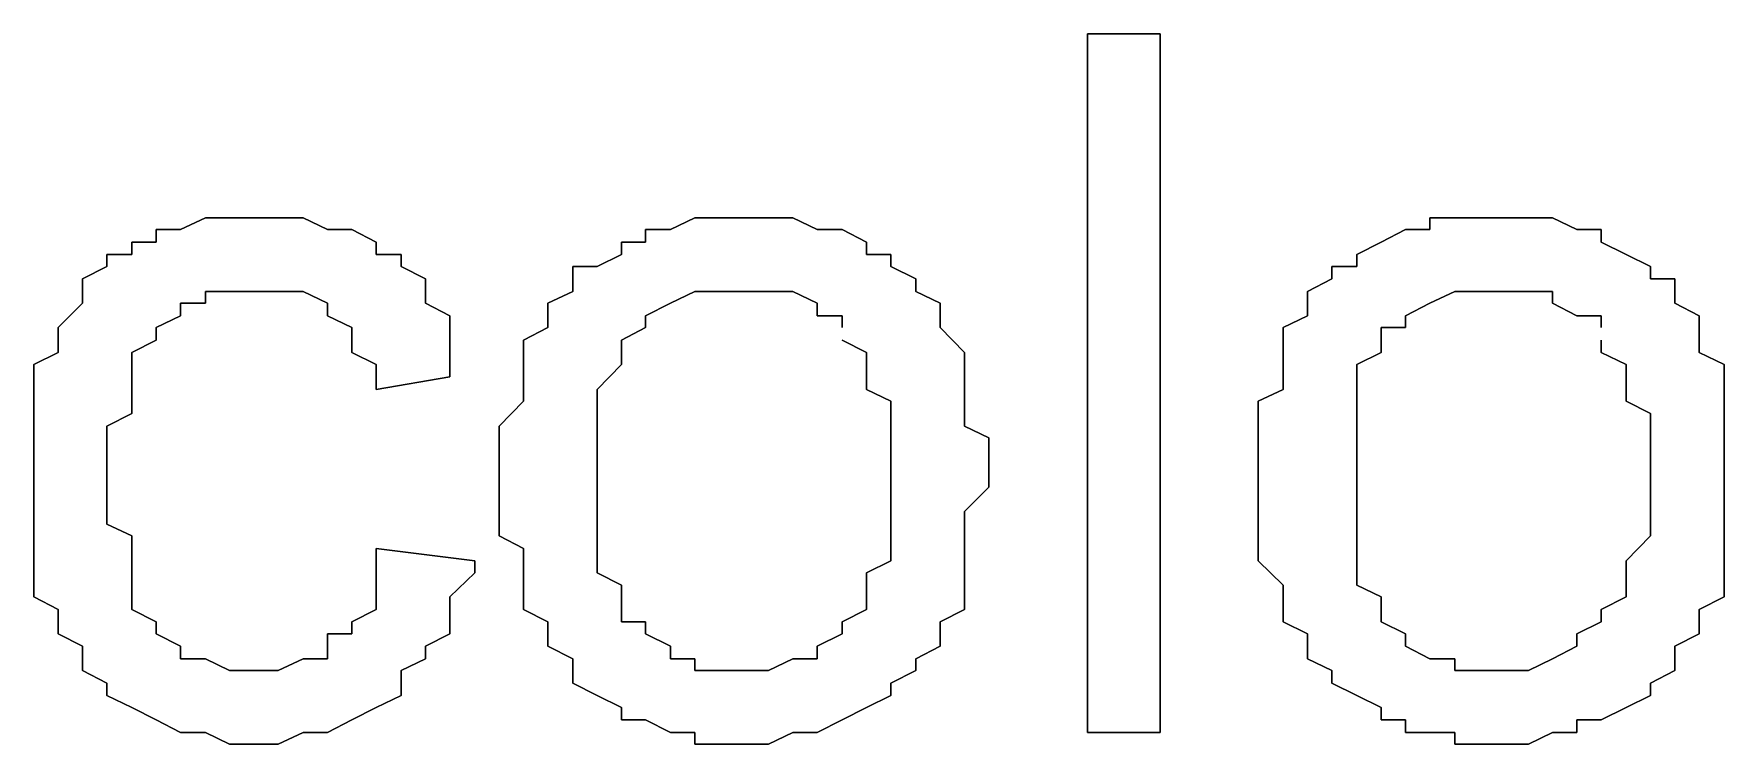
# Model space of a CAD drawing. Header units: metres. Extents: x 2.9 to 42.8, y 1.7 to 28.7.
# Drawn here: x 40.8376 to 41.081, y 17.5366 to 17.6389 of the extents above; entities that cross this region are included whole.
import ezdxf

# ---------------------------------------------------------------- set-up
doc = ezdxf.new("R2010")
doc.units = ezdxf.units.M
doc.layers.add('GRIS', color=8, linetype='Continuous')

msp = doc.modelspace()

# ---------------------------------------------------------------- linework, layer by layer
at = {"layer": 'GRIS', "lineweight": -3}
for points in [[(40.9998, 17.6389), (40.9893, 17.6389), (40.9998, 17.6389)], [(40.9893, 17.6389), (40.9893, 17.5383), (40.9893, 17.6389)], [(40.9998, 17.5383), (40.9998, 17.6389), (40.9998, 17.5383)], [(40.8587, 17.6107), (40.8552, 17.6107), (40.8587, 17.6107)], [(40.8552, 17.6107), (40.8552, 17.6089), (40.8552, 17.6107)], [(40.8623, 17.6124), (40.8587, 17.6107), (40.8623, 17.6124)], [(40.8658, 17.6124), (40.8623, 17.6124), (40.8658, 17.6124)], [(40.8693, 17.6124), (40.8658, 17.6124), (40.8693, 17.6124)], [(40.8728, 17.6124), (40.8693, 17.6124), (40.8728, 17.6124)], [(40.8764, 17.6124), (40.8728, 17.6124), (40.8764, 17.6124)], [(40.8799, 17.6107), (40.8764, 17.6124), (40.8799, 17.6107)], [(40.8834, 17.6107), (40.8799, 17.6107), (40.8834, 17.6107)], [(40.8869, 17.6089), (40.8834, 17.6107), (40.8869, 17.6089)], [(40.9293, 17.6107), (40.9257, 17.6107), (40.9293, 17.6107)], [(40.9257, 17.6107), (40.9257, 17.6089), (40.9257, 17.6107)], [(40.9328, 17.6124), (40.9293, 17.6107), (40.9328, 17.6124)], [(40.9363, 17.6124), (40.9328, 17.6124), (40.9363, 17.6124)], [(40.9399, 17.6124), (40.9363, 17.6124), (40.9399, 17.6124)], [(40.9434, 17.6124), (40.9399, 17.6124), (40.9434, 17.6124)], [(40.9469, 17.6124), (40.9434, 17.6124), (40.9469, 17.6124)], [(40.9504, 17.6107), (40.9469, 17.6124), (40.9504, 17.6107)], [(40.954, 17.6107), (40.9504, 17.6107), (40.954, 17.6107)], [(40.9575, 17.6089), (40.954, 17.6107), (40.9575, 17.6089)], [(41.0351, 17.6107), (41.0316, 17.6089), (41.0351, 17.6107)], [(41.0386, 17.6107), (41.0351, 17.6107), (41.0386, 17.6107)], [(41.0422, 17.6124), (41.0386, 17.6124), (41.0422, 17.6124)], [(41.0386, 17.6124), (41.0386, 17.6107), (41.0386, 17.6124)], [(41.0457, 17.6124), (41.0422, 17.6124), (41.0457, 17.6124)], [(41.0492, 17.6124), (41.0457, 17.6124), (41.0492, 17.6124)], [(41.0528, 17.6124), (41.0492, 17.6124), (41.0528, 17.6124)], [(41.0563, 17.6124), (41.0528, 17.6124), (41.0563, 17.6124)], [(41.0598, 17.6107), (41.0563, 17.6124), (41.0598, 17.6107)], [(41.0633, 17.6107), (41.0598, 17.6107), (41.0633, 17.6107)], [(41.0633, 17.6089), (41.0633, 17.6107), (41.0633, 17.6089)], [(40.8552, 17.6089), (40.8517, 17.6089), (40.8552, 17.6089)], [(40.8517, 17.6089), (40.8517, 17.6071), (40.8517, 17.6089)], [(40.8869, 17.6071), (40.8869, 17.6089), (40.8869, 17.6071)], [(40.9257, 17.6089), (40.9222, 17.6089), (40.9257, 17.6089)], [(40.9222, 17.6089), (40.9222, 17.6071), (40.9222, 17.6089)], [(40.9575, 17.6071), (40.9575, 17.6089), (40.9575, 17.6071)], [(41.0316, 17.6089), (41.0281, 17.6071), (41.0316, 17.6089)], [(41.0669, 17.6071), (41.0633, 17.6089), (41.0669, 17.6071)], [(40.8481, 17.6054), (40.8446, 17.6036), (40.8481, 17.6054)], [(40.8517, 17.6071), (40.8481, 17.6071), (40.8517, 17.6071)], [(40.8481, 17.6071), (40.8481, 17.6054), (40.8481, 17.6071)], [(40.8905, 17.6071), (40.8869, 17.6071), (40.8905, 17.6071)], [(40.8905, 17.6054), (40.8905, 17.6071), (40.8905, 17.6054)], [(40.894, 17.6036), (40.8905, 17.6054), (40.894, 17.6036)], [(40.9187, 17.6054), (40.9152, 17.6054), (40.9187, 17.6054)], [(40.9152, 17.6054), (40.9152, 17.6036), (40.9152, 17.6054)], [(40.9222, 17.6071), (40.9187, 17.6054), (40.9222, 17.6071)], [(40.961, 17.6071), (40.9575, 17.6071), (40.961, 17.6071)], [(40.961, 17.6054), (40.961, 17.6071), (40.961, 17.6054)], [(40.9646, 17.6036), (40.961, 17.6054), (40.9646, 17.6036)], [(41.0281, 17.6054), (41.0245, 17.6054), (41.0281, 17.6054)], [(41.0245, 17.6054), (41.0245, 17.6036), (41.0245, 17.6054)], [(41.0281, 17.6071), (41.0281, 17.6054), (41.0281, 17.6071)], [(41.0704, 17.6054), (41.0669, 17.6071), (41.0704, 17.6054)], [(41.0704, 17.6036), (41.0704, 17.6054), (41.0704, 17.6036)], [(40.8446, 17.6036), (40.8446, 17.6018), (40.8446, 17.6036)], [(40.894, 17.6018), (40.894, 17.6036), (40.894, 17.6018)], [(40.9152, 17.6036), (40.9152, 17.6018), (40.9152, 17.6036)], [(40.9646, 17.6018), (40.9646, 17.6036), (40.9646, 17.6018)], [(41.0245, 17.6036), (41.021, 17.6018), (41.0245, 17.6036)], [(41.0739, 17.6036), (41.0704, 17.6036), (41.0739, 17.6036)], [(41.0739, 17.6018), (41.0739, 17.6036), (41.0739, 17.6018)], [(40.8446, 17.6018), (40.8446, 17.6001), (40.8446, 17.6018)], [(40.8623, 17.6001), (40.8623, 17.6018), (40.8623, 17.6001)], [(40.8623, 17.6018), (40.8658, 17.6018), (40.8623, 17.6018)], [(40.8658, 17.6018), (40.8693, 17.6018), (40.8658, 17.6018)], [(40.8693, 17.6018), (40.8728, 17.6018), (40.8693, 17.6018)], [(40.8728, 17.6018), (40.8764, 17.6018), (40.8728, 17.6018)], [(40.8764, 17.6018), (40.8799, 17.6001), (40.8764, 17.6018)], [(40.894, 17.6001), (40.894, 17.6018), (40.894, 17.6001)], [(40.9152, 17.6018), (40.9116, 17.6001), (40.9152, 17.6018)], [(40.9293, 17.6001), (40.9328, 17.6018), (40.9293, 17.6001)], [(40.9328, 17.6018), (40.9363, 17.6018), (40.9328, 17.6018)], [(40.9363, 17.6018), (40.9399, 17.6018), (40.9363, 17.6018)], [(40.9399, 17.6018), (40.9434, 17.6018), (40.9399, 17.6018)], [(40.9434, 17.6018), (40.9469, 17.6018), (40.9434, 17.6018)], [(40.9469, 17.6018), (40.9504, 17.6001), (40.9469, 17.6018)], [(40.9681, 17.6001), (40.9646, 17.6018), (40.9681, 17.6001)], [(41.021, 17.6018), (41.021, 17.6001), (41.021, 17.6018)], [(41.0386, 17.6001), (41.0422, 17.6018), (41.0386, 17.6001)], [(41.0422, 17.6018), (41.0457, 17.6018), (41.0422, 17.6018)], [(41.0457, 17.6018), (41.0492, 17.6018), (41.0457, 17.6018)], [(41.0492, 17.6018), (41.0528, 17.6018), (41.0492, 17.6018)], [(41.0528, 17.6018), (41.0563, 17.6018), (41.0528, 17.6018)], [(41.0563, 17.6018), (41.0563, 17.6001), (41.0563, 17.6018)], [(41.0739, 17.6001), (41.0739, 17.6018), (41.0739, 17.6001)], [(40.8446, 17.6001), (40.8411, 17.5966), (40.8446, 17.6001)], [(40.8552, 17.5966), (40.8587, 17.5983), (40.8552, 17.5966)], [(40.8587, 17.5983), (40.8587, 17.6001), (40.8587, 17.5983)], [(40.8587, 17.6001), (40.8623, 17.6001), (40.8587, 17.6001)], [(40.8799, 17.6001), (40.8799, 17.5983), (40.8799, 17.6001)], [(40.8799, 17.5983), (40.8834, 17.5966), (40.8799, 17.5983)], [(40.8975, 17.5983), (40.894, 17.6001), (40.8975, 17.5983)], [(40.8975, 17.5966), (40.8975, 17.5983), (40.8975, 17.5966)], [(40.9116, 17.6001), (40.9116, 17.5983), (40.9116, 17.6001)], [(40.9116, 17.5983), (40.9116, 17.5966), (40.9116, 17.5983)], [(40.9257, 17.5983), (40.9293, 17.6001), (40.9257, 17.5983)], [(40.9257, 17.5966), (40.9257, 17.5983), (40.9257, 17.5966)], [(40.9504, 17.6001), (40.9504, 17.5983), (40.9504, 17.6001)], [(40.9504, 17.5983), (40.954, 17.5983), (40.9504, 17.5983)], [(40.954, 17.5983), (40.954, 17.5966), (40.954, 17.5983)], [(40.9681, 17.5983), (40.9681, 17.6001), (40.9681, 17.5983)], [(40.9681, 17.5966), (40.9681, 17.5983), (40.9681, 17.5966)], [(41.021, 17.5983), (41.0175, 17.5966), (41.021, 17.5983)], [(41.021, 17.6001), (41.021, 17.5983), (41.021, 17.6001)], [(41.0351, 17.5983), (41.0386, 17.6001), (41.0351, 17.5983)], [(41.0351, 17.5966), (41.0351, 17.5983), (41.0351, 17.5966)], [(41.0563, 17.6001), (41.0598, 17.5983), (41.0563, 17.6001)], [(41.0598, 17.5983), (41.0633, 17.5983), (41.0598, 17.5983)], [(41.0633, 17.5983), (41.0633, 17.5966), (41.0633, 17.5983)], [(41.0774, 17.5983), (41.0739, 17.6001), (41.0774, 17.5983)], [(41.0774, 17.5966), (41.0774, 17.5983), (41.0774, 17.5966)], [(40.8411, 17.5966), (40.8411, 17.5948), (40.8411, 17.5966)], [(40.8552, 17.5948), (40.8552, 17.5966), (40.8552, 17.5948)], [(40.8834, 17.5966), (40.8834, 17.5948), (40.8834, 17.5966)], [(40.8975, 17.593), (40.8975, 17.5966), (40.8975, 17.593)], [(40.9116, 17.5966), (40.9081, 17.5948), (40.9116, 17.5966)], [(40.9222, 17.5948), (40.9257, 17.5966), (40.9222, 17.5948)], [(40.9716, 17.593), (40.9681, 17.5966), (40.9716, 17.593)], [(41.0175, 17.5966), (41.0175, 17.5948), (41.0175, 17.5966)], [(41.0316, 17.5948), (41.0316, 17.5966), (41.0316, 17.5948)], [(41.0316, 17.5966), (41.0351, 17.5966), (41.0316, 17.5966)], [(41.0774, 17.593), (41.0774, 17.5966), (41.0774, 17.593)], [(40.8411, 17.593), (40.8376, 17.5913), (40.8411, 17.593)], [(40.8411, 17.5948), (40.8411, 17.593), (40.8411, 17.5948)], [(40.8517, 17.593), (40.8552, 17.5948), (40.8517, 17.593)], [(40.8517, 17.5913), (40.8517, 17.593), (40.8517, 17.5913)], [(40.8834, 17.5948), (40.8834, 17.593), (40.8834, 17.5948)], [(40.8834, 17.593), (40.8869, 17.5913), (40.8834, 17.593)], [(40.8975, 17.5913), (40.8975, 17.593), (40.8975, 17.5913)], [(40.9081, 17.5948), (40.9081, 17.593), (40.9081, 17.5948)], [(40.9081, 17.593), (40.9081, 17.5895), (40.9081, 17.593)], [(40.9222, 17.593), (40.9222, 17.5948), (40.9222, 17.593)], [(40.9222, 17.5913), (40.9222, 17.593), (40.9222, 17.5913)], [(40.954, 17.5948), (40.9575, 17.593), (40.954, 17.5948)], [(40.9575, 17.593), (40.9575, 17.5913), (40.9575, 17.593)], [(40.9716, 17.5913), (40.9716, 17.593), (40.9716, 17.5913)], [(41.0175, 17.5948), (41.0175, 17.593), (41.0175, 17.5948)], [(41.0175, 17.593), (41.0175, 17.5895), (41.0175, 17.593)], [(41.0281, 17.5913), (41.0316, 17.593), (41.0281, 17.5913)], [(41.0316, 17.593), (41.0316, 17.5948), (41.0316, 17.593)], [(41.0633, 17.5948), (41.0633, 17.593), (41.0633, 17.5948)], [(41.0633, 17.593), (41.0669, 17.5913), (41.0633, 17.593)], [(41.081, 17.5913), (41.0774, 17.593), (41.081, 17.5913)], [(40.8376, 17.5913), (40.8376, 17.5895), (40.8376, 17.5913)], [(40.8517, 17.5895), (40.8517, 17.5913), (40.8517, 17.5895)], [(40.8869, 17.5913), (40.8869, 17.5877), (40.8869, 17.5913)], [(40.8975, 17.5895), (40.8975, 17.5913), (40.8975, 17.5895)], [(40.9187, 17.5877), (40.9222, 17.5913), (40.9187, 17.5877)], [(40.9575, 17.5913), (40.9575, 17.5895), (40.9575, 17.5913)], [(40.9716, 17.5895), (40.9716, 17.5913), (40.9716, 17.5895)], [(41.0281, 17.5877), (41.0281, 17.5913), (41.0281, 17.5877)], [(41.0669, 17.5913), (41.0669, 17.5895), (41.0669, 17.5913)], [(41.081, 17.5895), (41.081, 17.5913), (41.081, 17.5895)], [(40.8376, 17.5895), (40.8376, 17.5877), (40.8376, 17.5895)], [(40.8517, 17.586), (40.8517, 17.5895), (40.8517, 17.586)], [(40.8869, 17.5877), (40.8975, 17.5895), (40.8869, 17.5877)], [(40.9081, 17.5895), (40.9081, 17.5877), (40.9081, 17.5895)], [(40.9575, 17.5895), (40.9575, 17.5877), (40.9575, 17.5895)], [(40.9716, 17.5877), (40.9716, 17.5895), (40.9716, 17.5877)], [(41.0175, 17.5895), (41.0175, 17.5877), (41.0175, 17.5895)], [(41.0669, 17.5895), (41.0669, 17.5877), (41.0669, 17.5895)], [(41.081, 17.5877), (41.081, 17.5895), (41.081, 17.5877)], [(40.8376, 17.5877), (40.8376, 17.5842), (40.8376, 17.5877)], [(40.8517, 17.5842), (40.8517, 17.586), (40.8517, 17.5842)], [(40.9081, 17.586), (40.9046, 17.5824), (40.9081, 17.586)], [(40.9081, 17.5877), (40.9081, 17.586), (40.9081, 17.5877)], [(40.9187, 17.586), (40.9187, 17.5877), (40.9187, 17.586)], [(40.9187, 17.5842), (40.9187, 17.586), (40.9187, 17.5842)], [(40.9575, 17.5877), (40.961, 17.586), (40.9575, 17.5877)], [(40.961, 17.586), (40.961, 17.5842), (40.961, 17.586)], [(40.9716, 17.5842), (40.9716, 17.5877), (40.9716, 17.5842)], [(41.0175, 17.5877), (41.0139, 17.586), (41.0175, 17.5877)], [(41.0139, 17.586), (41.0139, 17.5824), (41.0139, 17.586)], [(41.0281, 17.586), (41.0281, 17.5877), (41.0281, 17.586)], [(41.0281, 17.5842), (41.0281, 17.586), (41.0281, 17.5842)], [(41.0669, 17.5877), (41.0669, 17.586), (41.0669, 17.5877)], [(41.0669, 17.586), (41.0704, 17.5842), (41.0669, 17.586)], [(41.081, 17.5842), (41.081, 17.5877), (41.081, 17.5842)], [(40.8376, 17.5842), (40.8376, 17.5824), (40.8376, 17.5842)], [(40.8481, 17.5824), (40.8517, 17.5842), (40.8481, 17.5824)], [(40.9187, 17.5807), (40.9187, 17.5842), (40.9187, 17.5807)], [(40.961, 17.5842), (40.961, 17.5807), (40.961, 17.5842)], [(40.9716, 17.5824), (40.9716, 17.5842), (40.9716, 17.5824)], [(41.0281, 17.5807), (41.0281, 17.5842), (41.0281, 17.5807)], [(41.0704, 17.5842), (41.0704, 17.5807), (41.0704, 17.5842)], [(41.081, 17.5824), (41.081, 17.5842), (41.081, 17.5824)], [(40.8376, 17.5824), (40.8376, 17.5807), (40.8376, 17.5824)], [(40.8481, 17.5789), (40.8481, 17.5824), (40.8481, 17.5789)], [(40.9046, 17.5824), (40.9046, 17.5807), (40.9046, 17.5824)], [(40.9751, 17.5807), (40.9716, 17.5824), (40.9751, 17.5807)], [(41.0139, 17.5824), (41.0139, 17.5807), (41.0139, 17.5824)], [(41.081, 17.5807), (41.081, 17.5824), (41.081, 17.5807)], [(40.8376, 17.5807), (40.8376, 17.5772), (40.8376, 17.5807)], [(40.8481, 17.5754), (40.8481, 17.5789), (40.8481, 17.5754)], [(40.9046, 17.5807), (40.9046, 17.5772), (40.9046, 17.5807)], [(40.9187, 17.5789), (40.9187, 17.5807), (40.9187, 17.5789)], [(40.9187, 17.5754), (40.9187, 17.5789), (40.9187, 17.5754)], [(40.961, 17.5807), (40.961, 17.5789), (40.961, 17.5807)], [(40.961, 17.5789), (40.961, 17.5754), (40.961, 17.5789)], [(40.9751, 17.5772), (40.9751, 17.5807), (40.9751, 17.5772)], [(41.0139, 17.5807), (41.0139, 17.5772), (41.0139, 17.5807)], [(41.0281, 17.5789), (41.0281, 17.5807), (41.0281, 17.5789)], [(41.0281, 17.5754), (41.0281, 17.5789), (41.0281, 17.5754)], [(41.0704, 17.5807), (41.0704, 17.5789), (41.0704, 17.5807)], [(41.0704, 17.5789), (41.0704, 17.5754), (41.0704, 17.5789)], [(41.081, 17.5772), (41.081, 17.5807), (41.081, 17.5772)], [(40.8376, 17.5772), (40.8376, 17.5754), (40.8376, 17.5772)], [(40.9046, 17.5772), (40.9046, 17.5754), (40.9046, 17.5772)], [(40.9751, 17.5754), (40.9751, 17.5772), (40.9751, 17.5754)], [(41.0139, 17.5772), (41.0139, 17.5754), (41.0139, 17.5772)], [(41.081, 17.5754), (41.081, 17.5772), (41.081, 17.5754)], [(40.8376, 17.5754), (40.8376, 17.5736), (40.8376, 17.5754)], [(40.8376, 17.5736), (40.8376, 17.5701), (40.8376, 17.5736)], [(40.8481, 17.5719), (40.8481, 17.5754), (40.8481, 17.5719)], [(40.9046, 17.5754), (40.9046, 17.5719), (40.9046, 17.5754)], [(40.9187, 17.5719), (40.9187, 17.5754), (40.9187, 17.5719)], [(40.961, 17.5754), (40.961, 17.5736), (40.961, 17.5754)], [(40.961, 17.5736), (40.961, 17.5719), (40.961, 17.5736)], [(40.9716, 17.5701), (40.9751, 17.5736), (40.9716, 17.5701)], [(40.9751, 17.5736), (40.9751, 17.5754), (40.9751, 17.5736)], [(41.0139, 17.5754), (41.0139, 17.5719), (41.0139, 17.5754)], [(41.0281, 17.5719), (41.0281, 17.5754), (41.0281, 17.5719)], [(41.0704, 17.5754), (41.0704, 17.5736), (41.0704, 17.5754)], [(41.0704, 17.5736), (41.0704, 17.5719), (41.0704, 17.5736)], [(41.081, 17.5736), (41.081, 17.5754), (41.081, 17.5736)], [(41.081, 17.5701), (41.081, 17.5736), (41.081, 17.5701)], [(40.8481, 17.5683), (40.8481, 17.5719), (40.8481, 17.5683)], [(40.9046, 17.5719), (40.9046, 17.5701), (40.9046, 17.5719)], [(40.9187, 17.5701), (40.9187, 17.5719), (40.9187, 17.5701)], [(40.961, 17.5719), (40.961, 17.5683), (40.961, 17.5719)], [(41.0139, 17.5719), (41.0139, 17.5701), (41.0139, 17.5719)], [(41.0281, 17.5701), (41.0281, 17.5719), (41.0281, 17.5701)], [(41.0704, 17.5719), (41.0704, 17.5683), (41.0704, 17.5719)], [(40.8376, 17.5701), (40.8376, 17.5666), (40.8376, 17.5701)], [(40.9046, 17.5701), (40.9046, 17.5666), (40.9046, 17.5701)], [(40.9187, 17.5666), (40.9187, 17.5701), (40.9187, 17.5666)], [(40.9716, 17.5683), (40.9716, 17.5701), (40.9716, 17.5683)], [(41.0139, 17.5701), (41.0139, 17.5666), (41.0139, 17.5701)], [(41.0281, 17.5666), (41.0281, 17.5701), (41.0281, 17.5666)], [(41.081, 17.5683), (41.081, 17.5701), (41.081, 17.5683)], [(40.8376, 17.5666), (40.8376, 17.5648), (40.8376, 17.5666)], [(40.8517, 17.5666), (40.8481, 17.5683), (40.8517, 17.5666)], [(40.8517, 17.5648), (40.8517, 17.5666), (40.8517, 17.5648)], [(40.9046, 17.5666), (40.9081, 17.5648), (40.9046, 17.5666)], [(40.9187, 17.5648), (40.9187, 17.5666), (40.9187, 17.5648)], [(40.961, 17.5683), (40.961, 17.5666), (40.961, 17.5683)], [(40.961, 17.5666), (40.961, 17.563), (40.961, 17.5666)], [(40.9716, 17.5648), (40.9716, 17.5683), (40.9716, 17.5648)], [(41.0139, 17.5666), (41.0139, 17.5648), (41.0139, 17.5666)], [(41.0281, 17.5648), (41.0281, 17.5666), (41.0281, 17.5648)], [(41.0704, 17.5666), (41.0669, 17.563), (41.0704, 17.5666)], [(41.0704, 17.5683), (41.0704, 17.5666), (41.0704, 17.5683)], [(41.081, 17.5648), (41.081, 17.5683), (41.081, 17.5648)], [(40.8376, 17.5648), (40.8376, 17.563), (40.8376, 17.5648)], [(40.8517, 17.5613), (40.8517, 17.5648), (40.8517, 17.5613)], [(40.8869, 17.5648), (40.8869, 17.5613), (40.8869, 17.5648)], [(40.9011, 17.563), (40.8869, 17.5648), (40.9011, 17.563)], [(40.9081, 17.5648), (40.9081, 17.563), (40.9081, 17.5648)], [(40.9187, 17.5613), (40.9187, 17.5648), (40.9187, 17.5613)], [(40.9716, 17.563), (40.9716, 17.5648), (40.9716, 17.563)], [(41.0139, 17.5648), (41.0139, 17.563), (41.0139, 17.5648)], [(41.0281, 17.5613), (41.0281, 17.5648), (41.0281, 17.5613)], [(41.081, 17.563), (41.081, 17.5648), (41.081, 17.563)], [(40.8376, 17.563), (40.8376, 17.5595), (40.8376, 17.563)], [(40.9011, 17.5613), (40.9011, 17.563), (40.9011, 17.5613)], [(40.9081, 17.563), (40.9081, 17.5595), (40.9081, 17.563)], [(40.961, 17.563), (40.9575, 17.5613), (40.961, 17.563)], [(40.9716, 17.5613), (40.9716, 17.563), (40.9716, 17.5613)], [(41.0139, 17.563), (41.0175, 17.5595), (41.0139, 17.563)], [(41.0669, 17.563), (41.0669, 17.5613), (41.0669, 17.563)], [(41.081, 17.5613), (41.081, 17.563), (41.081, 17.5613)], [(40.8376, 17.5595), (40.8376, 17.5578), (40.8376, 17.5595)], [(40.8517, 17.5595), (40.8517, 17.5613), (40.8517, 17.5595)], [(40.8517, 17.5578), (40.8517, 17.5595), (40.8517, 17.5578)], [(40.8869, 17.5613), (40.8869, 17.5595), (40.8869, 17.5613)], [(40.8869, 17.5595), (40.8869, 17.556), (40.8869, 17.5595)], [(40.8975, 17.5578), (40.9011, 17.5613), (40.8975, 17.5578)], [(40.9081, 17.5595), (40.9081, 17.5578), (40.9081, 17.5595)], [(40.9222, 17.5595), (40.9187, 17.5613), (40.9222, 17.5595)], [(40.9222, 17.5578), (40.9222, 17.5595), (40.9222, 17.5578)], [(40.9575, 17.5613), (40.9575, 17.5595), (40.9575, 17.5613)], [(40.9575, 17.5595), (40.9575, 17.5578), (40.9575, 17.5595)], [(40.9716, 17.5578), (40.9716, 17.5613), (40.9716, 17.5578)], [(41.0175, 17.5595), (41.0175, 17.5578), (41.0175, 17.5595)], [(41.0281, 17.5595), (41.0281, 17.5613), (41.0281, 17.5595)], [(41.0316, 17.5578), (41.0281, 17.5595), (41.0316, 17.5578)], [(41.0669, 17.5613), (41.0669, 17.5595), (41.0669, 17.5613)], [(41.0669, 17.5595), (41.0669, 17.5578), (41.0669, 17.5595)], [(41.081, 17.5578), (41.081, 17.5613), (41.081, 17.5578)], [(40.8376, 17.5578), (40.8411, 17.556), (40.8376, 17.5578)], [(40.8517, 17.556), (40.8517, 17.5578), (40.8517, 17.556)], [(40.8975, 17.556), (40.8975, 17.5578), (40.8975, 17.556)], [(40.9081, 17.5578), (40.9081, 17.556), (40.9081, 17.5578)], [(40.9222, 17.556), (40.9222, 17.5578), (40.9222, 17.556)], [(40.9575, 17.5578), (40.9575, 17.556), (40.9575, 17.5578)], [(40.9716, 17.556), (40.9716, 17.5578), (40.9716, 17.556)], [(41.0175, 17.5578), (41.0175, 17.556), (41.0175, 17.5578)], [(41.0316, 17.556), (41.0316, 17.5578), (41.0316, 17.556)], [(41.0669, 17.5578), (41.0633, 17.556), (41.0669, 17.5578)], [(41.0774, 17.556), (41.081, 17.5578), (41.0774, 17.556)], [(40.8411, 17.556), (40.8411, 17.5542), (40.8411, 17.556)], [(40.8411, 17.5542), (40.8411, 17.5525), (40.8411, 17.5542)], [(40.8552, 17.5542), (40.8517, 17.556), (40.8552, 17.5542)], [(40.8552, 17.5525), (40.8552, 17.5542), (40.8552, 17.5525)], [(40.8869, 17.556), (40.8834, 17.5542), (40.8869, 17.556)], [(40.8834, 17.5542), (40.8834, 17.5525), (40.8834, 17.5542)], [(40.8975, 17.5542), (40.8975, 17.556), (40.8975, 17.5542)], [(40.8975, 17.5525), (40.8975, 17.5542), (40.8975, 17.5525)], [(40.9081, 17.556), (40.9116, 17.5542), (40.9081, 17.556)], [(40.9116, 17.5542), (40.9116, 17.5525), (40.9116, 17.5542)], [(40.9222, 17.5542), (40.9222, 17.556), (40.9222, 17.5542)], [(40.9257, 17.5542), (40.9222, 17.5542), (40.9257, 17.5542)], [(40.9257, 17.5525), (40.9257, 17.5542), (40.9257, 17.5525)], [(40.9575, 17.556), (40.954, 17.5542), (40.9575, 17.556)], [(40.954, 17.5542), (40.954, 17.5525), (40.954, 17.5542)], [(40.9681, 17.5542), (40.9716, 17.556), (40.9681, 17.5542)], [(40.9681, 17.5525), (40.9681, 17.5542), (40.9681, 17.5525)], [(41.0175, 17.556), (41.0175, 17.5542), (41.0175, 17.556)], [(41.0175, 17.5542), (41.021, 17.5525), (41.0175, 17.5542)], [(41.0316, 17.5542), (41.0316, 17.556), (41.0316, 17.5542)], [(41.0351, 17.5525), (41.0316, 17.5542), (41.0351, 17.5525)], [(41.0633, 17.5542), (41.0598, 17.5525), (41.0633, 17.5542)], [(41.0633, 17.556), (41.0633, 17.5542), (41.0633, 17.556)], [(41.0774, 17.5542), (41.0774, 17.556), (41.0774, 17.5542)], [(41.0774, 17.5525), (41.0774, 17.5542), (41.0774, 17.5525)], [(40.8411, 17.5525), (40.8446, 17.5507), (40.8411, 17.5525)], [(40.8587, 17.5507), (40.8552, 17.5525), (40.8587, 17.5507)], [(40.8834, 17.5525), (40.8799, 17.5525), (40.8834, 17.5525)], [(40.8799, 17.5525), (40.8799, 17.5507), (40.8799, 17.5525)], [(40.894, 17.5507), (40.8975, 17.5525), (40.894, 17.5507)], [(40.9116, 17.5525), (40.9116, 17.5507), (40.9116, 17.5525)], [(40.9293, 17.5507), (40.9257, 17.5525), (40.9293, 17.5507)], [(40.954, 17.5525), (40.9504, 17.5507), (40.954, 17.5525)], [(40.9681, 17.5507), (40.9681, 17.5525), (40.9681, 17.5507)], [(41.021, 17.5525), (41.021, 17.5507), (41.021, 17.5525)], [(41.0351, 17.5507), (41.0351, 17.5525), (41.0351, 17.5507)], [(41.0598, 17.5525), (41.0598, 17.5507), (41.0598, 17.5525)], [(41.0739, 17.5507), (41.0774, 17.5525), (41.0739, 17.5507)], [(40.8446, 17.5507), (40.8446, 17.5489), (40.8446, 17.5507)], [(40.8587, 17.5489), (40.8587, 17.5507), (40.8587, 17.5489)], [(40.8799, 17.5507), (40.8799, 17.5489), (40.8799, 17.5507)], [(40.894, 17.5489), (40.894, 17.5507), (40.894, 17.5489)], [(40.9116, 17.5507), (40.9152, 17.5489), (40.9116, 17.5507)], [(40.9293, 17.5489), (40.9293, 17.5507), (40.9293, 17.5489)], [(40.9504, 17.5507), (40.9504, 17.5489), (40.9504, 17.5507)], [(40.9646, 17.5489), (40.9681, 17.5507), (40.9646, 17.5489)], [(41.021, 17.5507), (41.021, 17.5489), (41.021, 17.5507)], [(41.0386, 17.5489), (41.0351, 17.5507), (41.0386, 17.5489)], [(41.0598, 17.5507), (41.0563, 17.5489), (41.0598, 17.5507)], [(41.0739, 17.5489), (41.0739, 17.5507), (41.0739, 17.5489)], [(40.8446, 17.5489), (40.8446, 17.5472), (40.8446, 17.5489)], [(40.8446, 17.5472), (40.8481, 17.5454), (40.8446, 17.5472)], [(40.8623, 17.5489), (40.8587, 17.5489), (40.8623, 17.5489)], [(40.8658, 17.5472), (40.8623, 17.5489), (40.8658, 17.5472)], [(40.8693, 17.5472), (40.8658, 17.5472), (40.8693, 17.5472)], [(40.8728, 17.5472), (40.8693, 17.5472), (40.8728, 17.5472)], [(40.8764, 17.5489), (40.8728, 17.5472), (40.8764, 17.5489)], [(40.8799, 17.5489), (40.8764, 17.5489), (40.8799, 17.5489)], [(40.8905, 17.5472), (40.894, 17.5489), (40.8905, 17.5472)], [(40.8905, 17.5454), (40.8905, 17.5472), (40.8905, 17.5454)], [(40.9152, 17.5489), (40.9152, 17.5472), (40.9152, 17.5489)], [(40.9152, 17.5472), (40.9152, 17.5454), (40.9152, 17.5472)], [(40.9328, 17.5489), (40.9293, 17.5489), (40.9328, 17.5489)], [(40.9328, 17.5472), (40.9328, 17.5489), (40.9328, 17.5472)], [(40.9363, 17.5472), (40.9328, 17.5472), (40.9363, 17.5472)], [(40.9399, 17.5472), (40.9363, 17.5472), (40.9399, 17.5472)], [(40.9434, 17.5472), (40.9399, 17.5472), (40.9434, 17.5472)], [(40.9469, 17.5489), (40.9434, 17.5472), (40.9469, 17.5489)], [(40.9504, 17.5489), (40.9469, 17.5489), (40.9504, 17.5489)], [(40.961, 17.5454), (40.9646, 17.5472), (40.961, 17.5454)], [(40.9646, 17.5472), (40.9646, 17.5489), (40.9646, 17.5472)], [(41.021, 17.5489), (41.0245, 17.5472), (41.021, 17.5489)], [(41.0245, 17.5472), (41.0245, 17.5454), (41.0245, 17.5472)], [(41.0422, 17.5489), (41.0386, 17.5489), (41.0422, 17.5489)], [(41.0422, 17.5472), (41.0422, 17.5489), (41.0422, 17.5472)], [(41.0457, 17.5472), (41.0422, 17.5472), (41.0457, 17.5472)], [(41.0492, 17.5472), (41.0457, 17.5472), (41.0492, 17.5472)], [(41.0528, 17.5472), (41.0492, 17.5472), (41.0528, 17.5472)], [(41.0563, 17.5489), (41.0528, 17.5472), (41.0563, 17.5489)], [(41.0704, 17.5454), (41.0739, 17.5472), (41.0704, 17.5454)], [(41.0739, 17.5472), (41.0739, 17.5489), (41.0739, 17.5472)], [(40.8481, 17.5454), (40.8481, 17.5436), (40.8481, 17.5454)], [(40.8905, 17.5436), (40.8905, 17.5454), (40.8905, 17.5436)], [(40.9152, 17.5454), (40.9187, 17.5436), (40.9152, 17.5454)], [(40.961, 17.5436), (40.961, 17.5454), (40.961, 17.5436)], [(41.0245, 17.5454), (41.0281, 17.5436), (41.0245, 17.5454)], [(41.0704, 17.5436), (41.0704, 17.5454), (41.0704, 17.5436)], [(40.8481, 17.5436), (40.8517, 17.5419), (40.8481, 17.5436)], [(40.8517, 17.5419), (40.8552, 17.5401), (40.8517, 17.5419)], [(40.8834, 17.5401), (40.8869, 17.5419), (40.8834, 17.5401)], [(40.8869, 17.5419), (40.8905, 17.5436), (40.8869, 17.5419)], [(40.9187, 17.5436), (40.9222, 17.5419), (40.9187, 17.5436)], [(40.9222, 17.5419), (40.9222, 17.5401), (40.9222, 17.5419)], [(40.954, 17.5401), (40.9575, 17.5419), (40.954, 17.5401)], [(40.9575, 17.5419), (40.961, 17.5436), (40.9575, 17.5419)], [(41.0281, 17.5436), (41.0316, 17.5419), (41.0281, 17.5436)], [(41.0316, 17.5419), (41.0316, 17.5401), (41.0316, 17.5419)], [(41.0633, 17.5401), (41.0669, 17.5419), (41.0633, 17.5401)], [(41.0669, 17.5419), (41.0704, 17.5436), (41.0669, 17.5419)], [(40.8552, 17.5401), (40.8587, 17.5383), (40.8552, 17.5401)], [(40.8799, 17.5383), (40.8834, 17.5401), (40.8799, 17.5383)], [(40.9222, 17.5401), (40.9257, 17.5401), (40.9222, 17.5401)], [(40.9257, 17.5401), (40.9293, 17.5383), (40.9257, 17.5401)], [(40.9504, 17.5383), (40.954, 17.5401), (40.9504, 17.5383)], [(41.0316, 17.5401), (41.0351, 17.5401), (41.0316, 17.5401)], [(41.0351, 17.5401), (41.0351, 17.5383), (41.0351, 17.5401)], [(41.0598, 17.5383), (41.0598, 17.5401), (41.0598, 17.5383)], [(41.0598, 17.5401), (41.0633, 17.5401), (41.0598, 17.5401)], [(40.8587, 17.5383), (40.8623, 17.5383), (40.8587, 17.5383)], [(40.8623, 17.5383), (40.8658, 17.5366), (40.8623, 17.5383)], [(40.8728, 17.5366), (40.8764, 17.5383), (40.8728, 17.5366)], [(40.8764, 17.5383), (40.8799, 17.5383), (40.8764, 17.5383)], [(40.9293, 17.5383), (40.9328, 17.5383), (40.9293, 17.5383)], [(40.9328, 17.5383), (40.9328, 17.5366), (40.9328, 17.5383)], [(40.9434, 17.5366), (40.9469, 17.5383), (40.9434, 17.5366)], [(40.9469, 17.5383), (40.9504, 17.5383), (40.9469, 17.5383)], [(40.9893, 17.5383), (40.9998, 17.5383), (40.9893, 17.5383)], [(41.0351, 17.5383), (41.0386, 17.5383), (41.0351, 17.5383)], [(41.0386, 17.5383), (41.0422, 17.5383), (41.0386, 17.5383)], [(41.0422, 17.5383), (41.0422, 17.5366), (41.0422, 17.5383)], [(41.0528, 17.5366), (41.0563, 17.5383), (41.0528, 17.5366)], [(41.0563, 17.5383), (41.0598, 17.5383), (41.0563, 17.5383)], [(40.8658, 17.5366), (40.8693, 17.5366), (40.8658, 17.5366)], [(40.8693, 17.5366), (40.8728, 17.5366), (40.8693, 17.5366)], [(40.9328, 17.5366), (40.9363, 17.5366), (40.9328, 17.5366)], [(40.9363, 17.5366), (40.9399, 17.5366), (40.9363, 17.5366)], [(40.9399, 17.5366), (40.9434, 17.5366), (40.9399, 17.5366)], [(41.0422, 17.5366), (41.0457, 17.5366), (41.0422, 17.5366)], [(41.0457, 17.5366), (41.0492, 17.5366), (41.0457, 17.5366)], [(41.0492, 17.5366), (41.0528, 17.5366), (41.0492, 17.5366)]]:
    msp.add_lwpolyline(points, dxfattribs=at)

doc.saveas('drawing.dxf')
